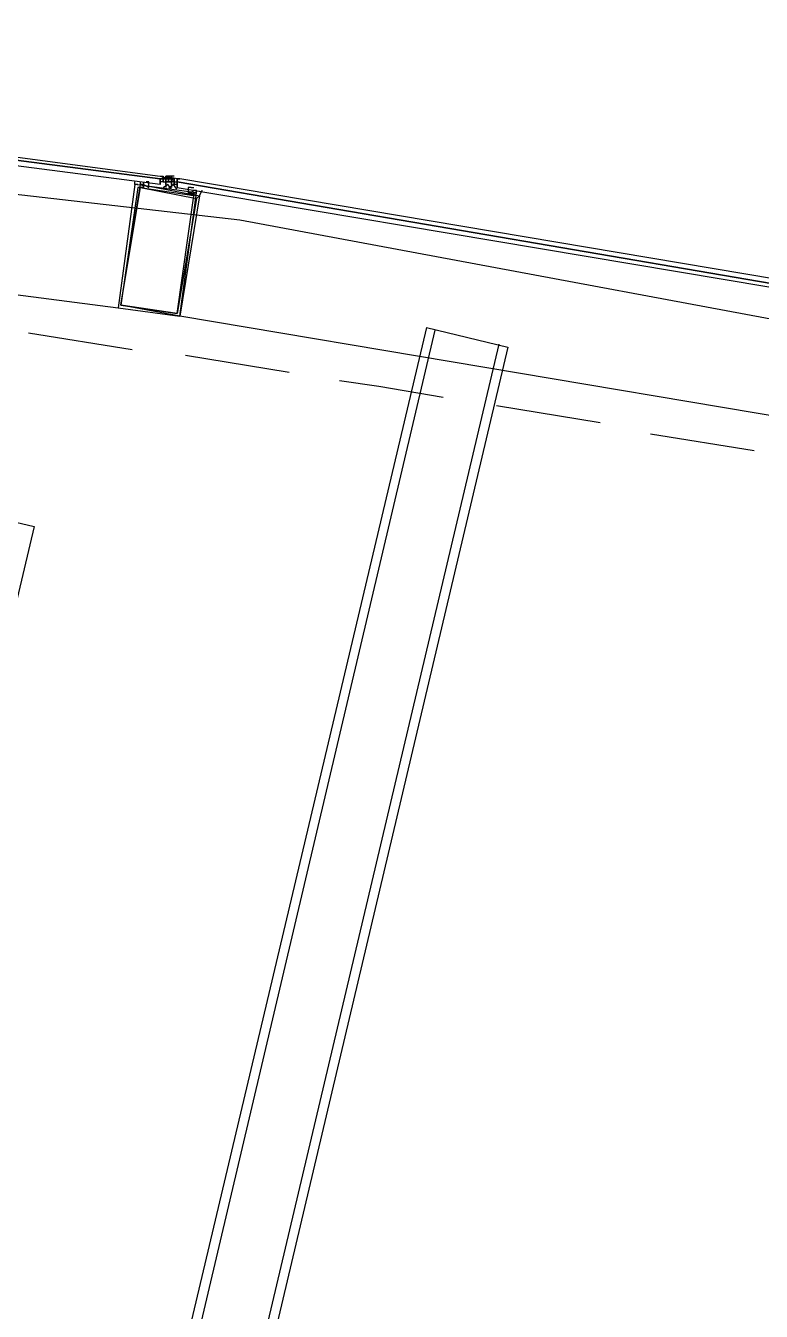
# Model space of a CAD drawing. Header units: feet. Extents: x -84 to 198, y -22 to 181.
# Drawn here: x 103.01 to 106.51, y 147.54 to 153.65 of the extents above; entities that cross this region are included whole.
import ezdxf

# ---------------------------------------------------------------- set-up
doc = ezdxf.new("R2010")
doc.units = ezdxf.units.FT
doc.layers.add('A-AREA-UNIDAD', color=30, linetype='CONTINUOUS')
doc.layers.add('A-LINEA', color=7, linetype='CONTINUOUS')

msp = doc.modelspace()

# ---------------------------------------------------------------- linework, layer by layer
at = {"layer": 'A-AREA-UNIDAD'}
msp.add_lwpolyline([(111.28, 151.3778), (104.032, 152.7289), (95.968, 153.6533), (95.872, 153.1022), (92.4, 153.2622), (92.32, 153.1022), (91.872, 153.0489), (89.408, 142.5422), (94.288, 141.3689), (94.368, 140.3378), (92.128, 138.9333), (92.88, 138.2222), (93.968, 137.8133), (93.968, 136.7822), (93.28, 134.0622), (93.408, 132.7289), (92.992, 131.1289), (92.48, 130.6489), (91.808, 127.6089), (96.288, 126.5778), (96.352, 124.7644)], dxfattribs=at)
at = {"layer": 'A-LINEA'}
for p, q in [((103.56, 152.9244), (103.56, 152.9244)), ((103.56, 152.9111), (103.56, 152.9111)), ((103.56, 152.9111), (103.56, 152.9111)), ((103.5867, 152.9111), (103.5867, 152.9111)), ((103.6533, 152.9244), (103.6533, 152.9244)), ((103.6533, 152.9244), (103.6533, 152.9111)), ((103.6667, 152.9111), (103.6533, 152.9111)), ((103.6533, 152.9111), (103.6533, 152.9111)), ((103.6667, 152.9111), (103.6533, 152.9111)), ((103.6533, 152.8978), (103.6533, 152.8978)), ((103.6533, 152.8978), (103.6533, 152.8978)), ((103.6533, 152.8978), (103.6533, 152.8978)), ((103.6533, 152.8978), (103.6533, 152.8978)), ((103.6533, 152.8978), (103.6533, 152.8978)), ((103.6607, 152.9339), (103.7182, 152.9264)), ((103.6667, 152.9378), (103.6667, 152.9378)), ((103.6667, 152.9378), (103.6667, 152.9378)), ((103.6667, 152.9378), (103.6667, 152.9378)), ((103.6667, 152.9244), (103.6667, 152.9378)), ((103.6667, 152.9378), (103.6667, 152.9378)), ((103.6667, 152.9378), (103.6667, 152.9378)), ((103.6667, 152.9378), (103.6667, 152.9378)), ((103.6667, 152.9378), (103.6667, 152.9378)), ((103.6667, 152.9244), (103.6667, 152.9378)), ((103.6667, 152.9378), (103.6667, 152.9378)), ((103.6667, 152.9378), (103.6667, 152.9378)), ((103.6667, 152.9244), (103.6667, 152.9378)), ((103.6667, 152.9244), (103.6667, 152.9378)), ((103.6667, 152.9378), (103.6667, 152.9378)), ((103.6667, 152.9378), (103.6667, 152.9378)), ((103.6667, 152.9378), (103.6667, 152.9378)), ((103.6667, 152.9378), (103.6667, 152.9378)), ((103.6667, 152.9378), (103.6667, 152.9378)), ((103.6667, 152.9378), (103.6667, 152.9244)), ((103.6667, 152.9378), (103.6667, 152.9378)), ((103.6667, 152.9244), (103.6667, 152.9244)), ((103.6667, 152.9244), (103.6667, 152.9244)), ((103.6667, 152.9244), (103.6667, 152.9244)), ((103.6667, 152.9244), (103.6667, 152.9244)), ((103.6667, 152.9244), (103.6667, 152.9244)), ((103.6667, 152.9244), (103.6667, 152.9244)), ((103.6667, 152.9244), (103.6667, 152.9244)), ((103.6667, 152.9244), (103.6667, 152.9244)), ((103.6667, 152.9244), (103.6667, 152.9244)), ((103.6667, 152.9244), (103.6667, 152.9244)), ((103.6667, 152.9244), (103.6667, 152.9244)), ((103.6667, 152.9244), (103.6667, 152.9244)), ((103.68, 152.9244), (103.6667, 152.9244)), ((103.6667, 152.9244), (103.6667, 152.9244)), ((103.6667, 152.9244), (103.68, 152.9244)), ((103.6667, 152.9244), (103.6667, 152.9244)), ((103.6667, 152.9244), (103.6667, 152.9244)), ((103.6667, 152.9244), (103.6667, 152.9244)), ((103.6667, 152.9244), (103.6667, 152.9244)), ((103.6667, 152.9111), (103.6667, 152.9244)), ((103.6667, 152.9244), (103.6667, 152.9244)), ((103.6667, 152.9244), (103.6667, 152.9244)), ((103.6667, 152.9244), (103.6667, 152.9244)), ((103.6667, 152.9244), (103.6667, 152.9244)), ((103.6667, 152.9111), (103.6667, 152.9111)), ((103.6667, 152.9111), (103.6667, 152.9111)), ((103.6667, 152.9111), (103.6667, 152.9111)), ((103.6667, 152.9111), (103.6667, 152.9111)), ((103.6667, 152.9111), (103.6667, 152.9111)), ((103.6667, 152.9111), (103.6667, 152.9111)), ((103.6667, 152.9111), (103.6667, 152.9111)), ((103.6667, 152.9111), (103.6667, 152.9111)), ((103.6667, 152.9111), (103.68, 152.9111)), ((103.6667, 152.9111), (103.6667, 152.9111)), ((103.6667, 152.9111), (103.6667, 152.9111)), ((103.6667, 152.9111), (103.6667, 152.9111)), ((103.6667, 152.9111), (103.6667, 152.9111)), ((103.6667, 152.9111), (103.6667, 152.9111)), ((103.6667, 152.9111), (103.6667, 152.9111)), ((103.6667, 152.8978), (103.6667, 152.8978)), ((103.68, 152.9378), (103.6933, 152.9378)), ((103.68, 152.9378), (103.6933, 152.9378)), ((103.68, 152.9378), (103.68, 152.9378)), ((103.6933, 152.9378), (103.68, 152.9378)), ((103.68, 152.9378), (103.68, 152.9378)), ((103.68, 152.9378), (103.68, 152.9378)), ((103.68, 152.9378), (103.68, 152.9378)), ((103.68, 152.9378), (103.68, 152.9378)), ((103.68, 152.9378), (103.68, 152.9378)), ((103.68, 152.9378), (103.68, 152.9378)), ((103.68, 152.9378), (103.68, 152.9378)), ((103.68, 152.9378), (103.68, 152.9378)), ((103.68, 152.9244), (103.68, 152.9378)), ((103.68, 152.9244), (103.68, 152.9244)), ((103.68, 152.9244), (103.68, 152.9244)), ((103.68, 152.9111), (103.68, 152.9244)), ((103.68, 152.9244), (103.68, 152.9244)), ((103.68, 152.9244), (103.68, 152.9244)), ((103.68, 152.9244), (103.68, 152.9244)), ((103.68, 152.9244), (103.68, 152.9244)), ((103.68, 152.9244), (103.68, 152.9244)), ((103.6933, 152.9244), (103.68, 152.9244)), ((103.6933, 152.9244), (103.68, 152.9244)), ((103.68, 152.9244), (103.68, 152.9244)), ((103.68, 152.9244), (103.68, 152.9244)), ((103.68, 152.9244), (103.68, 152.9244)), ((103.68, 152.9244), (103.68, 152.9244)), ((103.68, 152.9244), (103.68, 152.9244)), ((103.68, 152.9244), (103.68, 152.9244)), ((103.68, 152.9244), (103.68, 152.9244)), ((103.68, 152.9244), (103.68, 152.9244)), ((103.68, 152.9244), (103.68, 152.9244)), ((103.68, 152.9244), (103.68, 152.9244)), ((103.6933, 152.9244), (103.68, 152.9244)), ((103.68, 152.9244), (103.68, 152.9244)), ((103.68, 152.9244), (103.68, 152.9244)), ((103.68, 152.9244), (103.68, 152.9244)), ((103.68, 152.9244), (103.68, 152.9244)), ((103.68, 152.9244), (103.68, 152.9244)), ((103.68, 152.9111), (103.68, 152.9244)), ((103.68, 152.9244), (103.68, 152.9244)), ((103.68, 152.9244), (103.68, 152.9244)), ((103.68, 152.9244), (103.68, 152.9244)), ((103.68, 152.9244), (103.68, 152.9244)), ((103.68, 152.9244), (103.68, 152.9244)), ((103.6933, 152.9244), (103.68, 152.9244)), ((103.68, 152.9244), (103.68, 152.9244)), ((103.68, 152.9244), (103.68, 152.9244)), ((103.68, 152.9244), (103.68, 152.9244)), ((103.68, 152.9244), (103.68, 152.9244)), ((103.68, 152.9244), (103.6933, 152.9244)), ((103.68, 152.9244), (103.6933, 152.9244)), ((103.68, 152.9244), (103.6933, 152.9244)), ((103.68, 152.9111), (103.68, 152.9111)), ((103.68, 152.9111), (103.6933, 152.9111)), ((103.68, 152.9111), (103.68, 152.9111)), ((103.68, 152.9111), (103.68, 152.9111)), ((103.68, 152.9111), (103.68, 152.9111)), ((103.68, 152.9111), (103.68, 152.9111)), ((103.68, 152.8978), (103.68, 152.9111)), ((103.68, 152.9111), (103.68, 152.9111)), ((103.68, 152.9111), (103.68, 152.9111)), ((103.68, 152.9111), (103.68, 152.8978)), ((103.68, 152.9111), (103.68, 152.8978)), ((103.68, 152.9111), (103.68, 152.9111)), ((103.68, 152.9111), (103.68, 152.9111)), ((103.68, 152.9111), (103.68, 152.9111)), ((103.68, 152.9111), (103.68, 152.9111)), ((103.68, 152.9111), (103.68, 152.9111)), ((103.6933, 152.9111), (103.68, 152.9111)), ((103.68, 152.9111), (103.68, 152.9111)), ((103.68, 152.9111), (103.68, 152.9111)), ((103.68, 152.9111), (103.68, 152.9111)), ((103.68, 152.8978), (103.68, 152.8978)), ((103.68, 152.8978), (103.68, 152.8978)), ((103.68, 152.8978), (103.68, 152.8978)), ((103.68, 152.8978), (103.68, 152.8978)), ((103.68, 152.8978), (103.68, 152.8978)), ((103.68, 152.8978), (103.68, 152.8978)), ((103.6844, 152.9354), (103.7416, 152.9257)), ((103.6933, 152.9378), (103.6933, 152.9378)), ((103.6933, 152.9378), (103.6933, 152.9378)), ((103.6933, 152.9378), (103.6933, 152.9378)), ((103.6933, 152.9378), (103.6933, 152.9378)), ((103.6933, 152.9378), (103.6933, 152.9378)), ((103.6933, 152.9378), (103.6933, 152.9378)), ((103.6933, 152.9378), (103.6933, 152.9378)), ((103.6933, 152.9378), (103.6933, 152.9378)), ((103.6933, 152.9378), (103.6933, 152.9244)), ((103.6933, 152.9378), (103.6933, 152.9378)), ((103.7067, 152.9378), (103.6933, 152.9378)), ((103.6933, 152.9378), (103.6933, 152.9378)), ((103.6933, 152.9244), (103.6933, 152.9378)), ((103.6933, 152.9244), (103.6933, 152.9378)), ((103.6933, 152.9378), (103.6933, 152.9378)), ((103.6933, 152.9378), (103.6933, 152.9378)), ((103.6933, 152.9378), (103.6933, 152.9244)), ((103.6933, 152.9378), (103.6933, 152.9378)), ((103.6933, 152.9378), (103.6933, 152.9244)), ((103.6933, 152.9378), (103.6933, 152.9378)), ((103.6933, 152.9378), (103.6933, 152.9378)), ((103.6933, 152.9378), (103.6933, 152.9244)), ((103.6933, 152.9244), (103.6933, 152.9244)), ((103.6933, 152.9244), (103.6933, 152.9244)), ((103.6933, 152.9244), (103.6933, 152.9244)), ((103.6933, 152.9244), (103.6933, 152.9244)), ((103.6933, 152.9244), (103.6933, 152.9244)), ((103.6933, 152.9244), (103.6933, 152.9244)), ((103.6933, 152.9244), (103.6933, 152.9244)), ((103.6933, 152.9244), (103.6933, 152.9244)), ((103.6933, 152.9244), (103.6933, 152.9244)), ((103.6933, 152.9244), (103.6933, 152.9244)), ((103.6933, 152.9244), (103.6933, 152.9244)), ((103.6933, 152.9244), (103.6933, 152.9244)), ((103.6933, 152.9244), (103.6933, 152.9244)), ((103.6933, 152.9244), (103.6933, 152.9244)), ((103.6933, 152.9244), (103.6933, 152.9244)), ((103.6933, 152.9244), (103.6933, 152.9244)), ((103.6933, 152.9244), (103.6933, 152.9244)), ((103.6933, 152.9244), (103.6933, 152.9244)), ((103.6933, 152.9244), (103.6933, 152.9244)), ((103.6933, 152.9244), (103.6933, 152.9244)), ((103.6933, 152.9244), (103.6933, 152.9111)), ((103.6933, 152.9244), (103.6933, 152.9244)), ((103.6933, 152.9244), (103.6933, 152.9244)), ((103.6933, 152.9244), (103.6933, 152.9244)), ((103.6933, 152.9244), (103.6933, 152.9244)), ((103.6933, 152.9244), (103.6933, 152.9244)), ((103.6933, 152.9244), (103.6933, 152.9244)), ((103.6933, 152.9244), (103.6933, 152.9244)), ((103.6933, 152.9244), (103.6933, 152.9244)), ((103.6933, 152.9111), (103.6933, 152.9244)), ((103.6933, 152.9244), (103.6933, 152.9244)), ((103.6933, 152.9244), (103.6933, 152.9244)), ((103.6933, 152.9244), (103.6933, 152.9244)), ((103.6933, 152.9244), (103.6933, 152.9244)), ((103.6933, 152.9244), (103.6933, 152.9244)), ((103.7067, 152.9244), (103.6933, 152.9244)), ((103.6933, 152.9244), (103.6933, 152.9244)), ((103.7067, 152.9244), (103.6933, 152.9244)), ((103.6933, 152.9244), (103.6933, 152.9244)), ((103.6933, 152.9244), (103.6933, 152.9244)), ((103.6933, 152.9244), (103.6933, 152.9244)), ((103.6933, 152.9244), (103.6933, 152.9244)), ((103.6933, 152.9244), (103.7067, 152.9244)), ((103.6933, 152.9244), (103.6933, 152.9244)), ((103.6933, 152.9244), (103.6933, 152.9244)), ((103.6933, 152.9244), (103.6933, 152.9244)), ((103.6933, 152.9244), (103.6933, 152.9244)), ((103.6933, 152.9244), (103.6933, 152.9244)), ((103.6933, 152.9244), (103.6933, 152.9244)), ((103.6933, 152.9111), (103.6933, 152.9244)), ((103.6933, 152.9111), (103.6933, 152.9111)), ((103.6933, 152.9111), (103.6933, 152.9111)), ((103.6933, 152.9111), (103.6933, 152.9111)), ((103.6933, 152.9111), (103.6933, 152.9111)), ((103.6933, 152.9111), (103.6933, 152.9111)), ((103.6933, 152.9111), (103.6933, 152.9111)), ((103.6933, 152.9111), (103.6933, 152.9111)), ((103.6933, 152.9111), (103.6933, 152.9111)), ((103.6933, 152.9111), (103.6933, 152.9111)), ((103.6933, 152.9111), (103.6933, 152.9111)), ((103.6933, 152.9111), (103.7067, 152.9111)), ((103.6933, 152.9111), (103.6933, 152.9111)), ((103.6933, 152.9111), (103.7067, 152.9111)), ((103.6933, 152.9111), (103.6933, 152.9111)), ((103.6933, 152.9111), (103.6933, 152.9111)), ((103.6933, 152.9111), (103.6933, 152.9111)), ((103.6933, 152.9111), (103.6933, 152.9111)), ((103.6933, 152.9111), (103.6933, 152.9111)), ((103.6933, 152.9111), (103.6933, 152.9111)), ((103.6933, 152.9111), (103.6933, 152.9111)), ((103.6933, 152.9111), (103.6933, 152.9111)), ((103.6933, 152.9111), (103.6933, 152.9111)), ((103.6933, 152.9111), (103.6933, 152.9111)), ((103.6933, 152.9111), (103.6933, 152.9111)), ((103.7067, 152.9111), (103.6933, 152.9111)), ((103.6933, 152.9111), (103.6933, 152.9111)), ((103.6933, 152.9111), (103.6933, 152.9111)), ((103.6933, 152.9111), (103.6933, 152.9111)), ((103.6933, 152.9111), (103.6933, 152.9111)), ((103.6933, 152.9111), (103.6933, 152.9111)), ((103.6933, 152.9111), (103.6933, 152.9111)), ((103.6933, 152.9111), (103.6933, 152.9111)), ((103.6933, 152.9111), (103.6933, 152.9111)), ((103.6933, 152.9111), (103.6933, 152.9111)), ((103.6933, 152.9111), (103.6933, 152.9111)), ((103.6933, 152.9111), (103.6933, 152.9111)), ((103.6933, 152.9111), (103.6933, 152.9111)), ((103.6933, 152.9111), (103.6933, 152.9111)), ((103.6933, 152.9111), (103.6933, 152.9111)), ((103.6933, 152.9111), (103.6933, 152.9111)), ((103.6933, 152.9111), (103.6933, 152.9111)), ((103.6933, 152.9111), (103.6933, 152.9111)), ((103.6933, 152.9111), (103.6933, 152.9111)), ((103.7067, 152.9378), (103.7067, 152.9378)), ((103.7067, 152.9378), (103.7067, 152.9378)), ((103.7067, 152.9378), (103.7067, 152.9378)), ((103.7067, 152.9378), (103.7067, 152.9378)), ((103.7067, 152.9378), (103.7067, 152.9378)), ((103.7067, 152.9244), (103.7067, 152.9378)), ((103.7067, 152.9378), (103.7067, 152.9378)), ((103.7067, 152.9378), (103.7067, 152.9378)), ((103.7067, 152.9378), (103.7067, 152.9378)), ((103.72, 152.9378), (103.7067, 152.9378)), ((103.7067, 152.9244), (103.7067, 152.9244)), ((103.7067, 152.9244), (103.7067, 152.9244)), ((103.7067, 152.9244), (103.7067, 152.9244)), ((103.7067, 152.9244), (103.72, 152.9244)), ((103.7067, 152.9244), (103.7067, 152.9244)), ((103.7067, 152.9244), (103.7067, 152.9244)), ((103.7067, 152.9111), (103.7067, 152.9244)), ((103.7067, 152.9244), (103.7067, 152.9244)), ((103.7067, 152.9244), (103.7067, 152.9244)), ((103.7067, 152.9244), (103.7067, 152.9244)), ((103.7067, 152.9244), (103.72, 152.9244)), ((103.7067, 152.9244), (103.72, 152.9244)), ((103.7067, 152.9244), (103.7067, 152.9244)), ((103.7067, 152.9244), (103.7067, 152.9244)), ((103.7067, 152.9244), (103.7067, 152.9244)), ((103.7067, 152.9244), (103.7067, 152.9244)), ((103.7067, 152.9244), (103.7067, 152.9244)), ((103.7067, 152.9244), (103.7067, 152.9244)), ((103.7067, 152.9244), (103.7067, 152.9244)), ((103.7067, 152.9244), (103.7067, 152.9244)), ((103.7067, 152.9244), (103.7067, 152.9244)), ((103.7067, 152.9244), (103.7067, 152.9244)), ((103.7067, 152.9244), (103.7067, 152.9244)), ((103.7067, 152.9244), (103.7067, 152.9244)), ((103.7067, 152.9244), (103.7067, 152.9244)), ((103.72, 152.9244), (103.7067, 152.9244)), ((103.7067, 152.9244), (103.7067, 152.9244)), ((103.7067, 152.9244), (103.7067, 152.9244)), ((103.7067, 152.9111), (103.7067, 152.9244)), ((103.72, 152.9244), (103.7067, 152.9244)), ((103.7067, 152.9244), (103.7067, 152.9244)), ((103.7067, 152.9244), (103.7067, 152.9244)), ((103.7067, 152.9111), (103.7067, 152.9244)), ((103.7067, 152.9111), (103.7067, 152.9244)), ((103.7067, 152.9244), (103.7067, 152.9244)), ((103.7067, 152.9244), (103.7067, 152.9244)), ((103.7067, 152.9244), (103.7067, 152.9244)), ((103.7067, 152.9111), (103.7067, 152.9244)), ((103.7067, 152.9111), (103.7067, 152.9244)), ((103.7067, 152.9244), (103.7067, 152.9244)), ((103.7067, 152.9244), (103.7067, 152.9244)), ((103.7067, 152.9244), (103.7067, 152.9244)), ((103.7067, 152.9244), (103.7067, 152.9244)), ((103.7067, 152.9244), (103.7067, 152.9244)), ((103.7067, 152.9244), (103.7067, 152.9244)), ((103.7067, 152.9244), (103.7067, 152.9244)), ((103.7067, 152.9244), (103.7067, 152.9244)), ((103.7067, 152.9244), (103.7067, 152.9244)), ((103.7067, 152.9244), (103.7067, 152.9244)), ((103.7067, 152.9244), (103.7067, 152.9244)), ((103.7067, 152.9244), (103.7067, 152.9244)), ((103.7067, 152.9244), (103.7067, 152.9244)), ((103.7067, 152.9244), (103.7067, 152.9244)), ((103.7067, 152.9244), (103.7067, 152.9244)), ((103.7067, 152.9244), (103.7067, 152.9244)), ((103.7067, 152.9244), (103.7067, 152.9244)), ((103.7067, 152.9244), (103.7067, 152.9244)), ((103.7067, 152.9111), (103.7067, 152.9111)), ((103.7067, 152.9111), (103.7067, 152.9111)), ((103.7067, 152.9111), (103.7067, 152.9111)), ((103.7067, 152.9111), (103.7067, 152.9111)), ((103.7067, 152.9111), (103.7067, 152.9111)), ((103.7067, 152.9111), (103.7067, 152.9111)), ((103.7067, 152.9111), (103.7067, 152.9111)), ((103.7067, 152.9111), (103.7067, 152.9111)), ((103.7067, 152.9111), (103.7067, 152.9111)), ((103.7067, 152.9111), (103.7067, 152.9111)), ((103.7067, 152.9111), (103.7067, 152.9111)), ((103.7067, 152.9111), (103.7067, 152.9111)), ((103.7067, 152.9111), (103.7067, 152.9111)), ((103.7067, 152.9111), (103.7067, 152.9111)), ((103.7067, 152.9111), (103.7067, 152.9111)), ((103.7067, 152.9111), (103.7067, 152.9111)), ((103.7067, 152.9111), (103.7067, 152.9111)), ((103.7067, 152.9111), (103.7067, 152.9111)), ((103.7067, 152.9111), (103.7067, 152.9111)), ((103.7067, 152.9111), (103.7067, 152.9111)), ((103.7067, 152.9111), (103.7067, 152.9111)), ((103.7067, 152.9111), (103.7067, 152.9111)), ((103.7067, 152.9111), (103.7067, 152.9111)), ((103.7067, 152.9111), (103.7067, 152.9111)), ((103.7067, 152.9111), (103.7067, 152.9111)), ((103.7067, 152.8978), (103.7067, 152.9111)), ((103.7067, 152.9111), (103.7067, 152.9111)), ((103.7067, 152.9111), (103.7067, 152.9111)), ((103.7067, 152.9111), (103.7067, 152.9111)), ((103.7067, 152.9111), (103.7067, 152.9111)), ((103.7067, 152.9111), (103.7067, 152.9111)), ((103.7067, 152.9111), (103.7067, 152.9111)), ((103.7067, 152.9111), (103.7067, 152.9111)), ((103.7067, 152.9111), (103.7067, 152.9111)), ((103.7067, 152.9111), (103.7067, 152.9111)), ((103.7067, 152.9111), (103.7067, 152.9111)), ((103.7067, 152.9111), (103.7067, 152.9111)), ((103.7067, 152.9111), (103.7067, 152.9111)), ((103.7067, 152.8978), (103.7067, 152.8978)), ((103.7067, 152.8978), (103.7067, 152.8978)), ((103.7067, 152.8978), (103.7067, 152.8978)), ((103.7067, 152.8978), (103.7067, 152.8978)), ((103.7067, 152.8978), (103.7067, 152.8978)), ((103.7067, 152.8978), (103.7067, 152.8978)), ((103.7067, 152.8978), (103.7067, 152.8978)), ((103.7067, 152.8978), (103.7067, 152.8978)), ((103.7067, 152.8978), (103.7067, 152.8978)), ((103.7067, 152.8978), (103.7067, 152.8978)), ((103.7067, 152.8978), (103.7067, 152.8978)), ((103.7067, 152.8978), (103.7067, 152.8978)), ((103.72, 152.9244), (103.72, 152.9244)), ((103.72, 152.9244), (103.72, 152.9244)), ((103.72, 152.9244), (103.72, 152.9244)), ((103.72, 152.9244), (103.72, 152.9244)), ((103.72, 152.9244), (103.72, 152.9244)), ((103.72, 152.9244), (103.72, 152.9244)), ((103.72, 152.9244), (103.72, 152.9244)), ((103.72, 152.9244), (103.72, 152.9244)), ((103.72, 152.9244), (103.72, 152.9244)), ((103.72, 152.9244), (103.72, 152.9244)), ((103.72, 152.9244), (103.72, 152.9244)), ((103.72, 152.9244), (103.72, 152.9244)), ((103.72, 152.9244), (103.72, 152.9244)), ((103.72, 152.9244), (103.72, 152.9244)), ((103.72, 152.9244), (103.72, 152.9111)), ((103.72, 152.9244), (103.72, 152.9244)), ((103.72, 152.9244), (103.72, 152.9244)), ((103.72, 152.9111), (103.72, 152.9111)), ((103.72, 152.9111), (103.72, 152.9111)), ((103.72, 152.9111), (103.72, 152.9111)), ((103.72, 152.9111), (103.7333, 152.9111)), ((103.72, 152.8978), (103.72, 152.9111)), ((103.72, 152.9111), (103.72, 152.9111)), ((103.72, 152.9111), (103.72, 152.9111)), ((103.72, 152.9111), (103.72, 152.9111)), ((103.72, 152.9111), (103.72, 152.9111)), ((103.72, 152.9111), (103.72, 152.9111)), ((103.72, 152.9111), (103.72, 152.9111)), ((103.72, 152.9111), (103.72, 152.9111)), ((103.72, 152.9111), (103.72, 152.8978)), ((103.72, 152.9111), (103.72, 152.9111)), ((103.72, 152.9111), (103.72, 152.9111)), ((103.72, 152.9111), (103.72, 152.9111)), ((103.72, 152.9111), (103.72, 152.9111)), ((103.72, 152.9111), (103.72, 152.9111)), ((103.72, 152.9111), (103.72, 152.9111)), ((103.72, 152.9111), (103.72, 152.9111)), ((103.72, 152.9111), (103.72, 152.9111)), ((103.72, 152.9111), (103.72, 152.9111)), ((103.72, 152.9111), (103.72, 152.9111)), ((103.72, 152.9111), (103.72, 152.9111)), ((103.72, 152.9111), (103.72, 152.9111)), ((103.72, 152.9111), (103.72, 152.9111)), ((103.72, 152.9111), (103.72, 152.9111)), ((103.72, 152.9111), (103.72, 152.9111)), ((103.72, 152.9111), (103.72, 152.9111)), ((103.72, 152.9111), (103.72, 152.9111)), ((103.72, 152.9111), (103.72, 152.9111)), ((103.72, 152.9111), (103.72, 152.9111)), ((103.72, 152.9111), (103.72, 152.9111)), ((103.72, 152.9111), (103.72, 152.9111)), ((103.72, 152.9111), (103.72, 152.9111)), ((103.72, 152.9111), (103.72, 152.9111)), ((103.72, 152.9111), (103.72, 152.9111)), ((103.72, 152.8978), (103.72, 152.8978)), ((103.7333, 152.8978), (103.72, 152.8978)), ((103.72, 152.8978), (103.72, 152.8978)), ((103.72, 152.8978), (103.72, 152.8978)), ((103.7333, 152.9244), (103.7333, 152.9244)), ((103.7333, 152.9244), (103.7333, 152.9244)), ((103.7333, 152.9244), (103.7333, 152.9244)), ((103.7333, 152.9244), (103.7333, 152.9244)), ((103.7333, 152.9244), (103.7333, 152.9244)), ((103.7333, 152.9244), (103.7333, 152.9244)), ((103.7333, 152.9244), (103.7333, 152.9244)), ((103.7333, 152.9244), (103.7333, 152.9244)), ((103.7333, 152.9244), (103.7333, 152.9244)), ((103.7333, 152.9244), (103.7333, 152.9244)), ((103.7333, 152.9244), (103.7333, 152.9244)), ((103.7333, 152.9244), (103.7333, 152.9244)), ((103.7333, 152.9244), (103.7333, 152.9244)), ((103.7333, 152.9111), (103.7333, 152.9244)), ((103.7333, 152.9111), (103.7333, 152.9244)), ((103.7333, 152.9244), (103.7333, 152.9244)), ((103.7333, 152.9244), (103.7333, 152.9244)), ((103.7333, 152.9244), (103.7333, 152.9244)), ((103.7333, 152.9244), (103.7333, 152.9244)), ((103.7333, 152.9244), (103.7333, 152.9244)), ((103.7333, 152.9244), (103.7333, 152.9244)), ((103.7333, 152.9244), (103.7333, 152.9244)), ((103.7333, 152.8978), (103.7333, 152.9111)), ((103.7333, 152.9111), (103.7333, 152.9111)), ((103.7333, 152.9111), (103.7333, 152.9111)), ((103.7333, 152.9111), (103.7333, 152.9111)), ((103.7333, 152.9111), (103.7333, 152.9111)), ((103.7333, 152.9111), (103.7333, 152.9111)), ((103.7333, 152.9111), (103.7333, 152.9111)), ((103.7333, 152.9111), (103.7333, 152.9111)), ((103.7333, 152.9111), (103.7333, 152.9111)), ((103.7333, 152.9111), (103.7333, 152.9111)), ((103.7333, 152.9111), (103.7333, 152.9111)), ((103.7333, 152.9111), (103.7333, 152.9111)), ((103.7333, 152.8978), (103.7333, 152.8978)), ((103.7333, 152.8978), (103.7333, 152.8978)), ((103.7333, 152.8978), (103.7333, 152.8978)), ((103.7333, 152.8978), (103.7333, 152.8978)), ((103.7333, 152.8978), (103.7333, 152.8978)), ((103.7333, 152.8978), (103.7333, 152.8978)), ((103.7333, 152.8978), (103.7333, 152.8978)), ((103.7333, 152.8978), (103.7333, 152.8978)), ((103.7333, 152.8844), (103.7333, 152.8844)), ((103.7333, 152.8844), (103.7333, 152.8844)), ((103.7333, 152.8844), (103.7333, 152.8844)), ((103.7333, 152.8844), (103.7333, 152.8844)), ((103.8267, 152.8844), (103.8267, 152.8844)), ((103.8, 152.8578), (103.8, 152.8444)), ((103.8133, 152.8711), (103.8267, 152.8711)), ((103.8133, 152.8578), (103.8133, 152.8578)), ((103.8267, 152.8711), (103.8267, 152.8711)), ((103.8267, 152.8711), (103.8267, 152.8711)), ((99.7867, 152.7911), (103.4533, 152.3111)), ((107.4, 151.6578), (103.7467, 152.2711)), ((104.92, 152.2178), (101.8933, 139.4311)), ((104.96, 152.2044), (101.9333, 139.3644)), ((103.52, 152.1111), (103.0267, 152.1911)), ((102.2267, 139.2978), (105.2667, 152.1378)), ((104.2667, 152.0044), (103.7733, 152.0844)), ((105.7467, 151.7644), (105.2533, 151.8444)), ((106.48, 151.6311), (105.9867, 151.7111))]:
    msp.add_line(p, q, dxfattribs=at)
for points in [[(99.7467, 153.4578), (103.6533, 152.9378), (103.6667, 152.9378), (103.6667, 152.9244), (103.6533, 152.9244), (99.7467, 153.4311), (99.7467, 153.4578)], [(99.7467, 153.4311), (103.6533, 152.9244), (103.6533, 152.9111), (103.6533, 152.8978), (99.7467, 153.4044), (99.7467, 153.4178), (99.7467, 153.4311)], [(103.4533, 152.3111), (103.7467, 152.2711), (103.8267, 152.8578), (103.5333, 152.8978), (103.4533, 152.3111)], [(103.7467, 152.2711), (103.4667, 152.3244), (103.56, 152.8978), (103.84, 152.8444), (103.7467, 152.2711)], [(103.7333, 152.2844), (103.4667, 152.3244), (103.56, 152.8844), (103.8267, 152.8311), (103.7333, 152.2844)], [(103.4667, 152.3244), (103.7333, 152.2844), (103.8133, 152.8444), (103.5467, 152.8844), (103.4667, 152.3244)], [(103.5467, 152.8978), (103.5333, 152.8978), (103.5333, 152.8978), (103.5333, 152.9111), (103.5333, 152.9111), (103.5333, 152.9111)], [(103.5467, 152.9111), (103.5467, 152.9111), (103.5467, 152.9111)], [(103.5733, 152.9111), (103.5733, 152.9111), (103.5733, 152.9111), (103.5733, 152.8844), (103.5733, 152.8844), (103.56, 152.8844), (103.56, 152.8844), (103.56, 152.8844), (103.56, 152.8844), (103.56, 152.8844), (103.5467, 152.8844), (103.5467, 152.8844), (103.5467, 152.8844), (103.5467, 152.8844), (103.5467, 152.8844), (103.5467, 152.8844), (103.5467, 152.8844)], [(103.5733, 152.8844), (103.5733, 152.8844), (103.5733, 152.8844), (103.5733, 152.8844), (103.5733, 152.8844), (103.5733, 152.8844), (103.5733, 152.8844), (103.56, 152.8844), (103.56, 152.8844), (103.5733, 152.8844), (103.5733, 152.8978), (103.5733, 152.8978), (103.56, 152.8978), (103.56, 152.8978), (103.56, 152.9111), (103.56, 152.9111)], [(103.5733, 152.9111), (103.5733, 152.9111), (103.5733, 152.9111)], [(103.5733, 152.8978), (103.6, 152.8844), (103.6, 152.8844), (103.6, 152.9111), (103.6, 152.9111), (103.5867, 152.9111), (103.5867, 152.9111)], [(103.5733, 152.8978), (103.5733, 152.8844), (103.5733, 152.8844), (103.5733, 152.8844), (103.5733, 152.8844)], [(103.6533, 152.8978), (103.6533, 152.9111), (103.6533, 152.9244), (103.6667, 152.9244), (103.6667, 152.9378)], [(103.6667, 152.9111), (103.6667, 152.9244), (103.6533, 152.9244)], [(103.6667, 152.9111), (103.6667, 152.9111), (103.6533, 152.9111)], [(103.6667, 152.9111), (103.68, 152.9111), (103.68, 152.9244)], [(103.6667, 152.9244), (103.6667, 152.9111), (103.6667, 152.9244)], [(103.7065, 152.8753), (103.6898, 152.8975), (103.667, 152.8816)], [(103.6933, 152.9378), (103.68, 152.9244), (103.68, 152.9111), (103.68, 152.8978), (103.68, 152.8844)], [(103.6933, 152.9244), (103.68, 152.9244), (103.68, 152.9111)], [(103.6933, 152.9244), (103.6933, 152.9244), (103.6933, 152.9378)], [(103.7067, 152.9244), (103.7067, 152.9244), (103.6933, 152.9244), (103.6933, 152.9111), (103.6933, 152.9111)], [(103.6933, 152.9244), (103.6933, 152.9244), (103.7067, 152.9244)], [(103.6933, 152.9244), (103.6933, 152.9244), (103.6933, 152.9111)], [(103.7332, 152.8756), (103.7161, 152.8976), (103.6936, 152.8812)], [(103.72, 152.9378), (103.7067, 152.9378), (103.7067, 152.9244)], [(103.7067, 152.9378), (103.7067, 152.9244), (103.72, 152.9111), (103.7067, 152.9111), (103.7067, 152.8978), (103.7067, 152.8844)], [(103.72, 152.9111), (103.7333, 152.9111), (103.7333, 152.8978)], [(107.6267, 152.2711), (103.7467, 152.9244), (103.7333, 152.9244), (103.7333, 152.9111), (107.6267, 152.2444), (107.6267, 152.2578), (107.6267, 152.2711)], [(103.7333, 152.8844), (103.7333, 152.8978), (103.7333, 152.9111), (103.7333, 152.9244), (103.7467, 152.9244)], [(107.6267, 152.2444), (103.7333, 152.9111), (103.7333, 152.8844), (107.6267, 152.2311), (107.6267, 152.2444)], [(103.8, 152.8844), (103.8, 152.8844), (103.7867, 152.8844), (103.7867, 152.8844), (103.7867, 152.8578), (103.7867, 152.8578), (103.8, 152.8578), (103.8, 152.8578), (103.8, 152.8578), (103.8, 152.8578), (103.8, 152.8444), (103.8, 152.8444)], [(103.8, 152.8844), (103.8133, 152.8844), (103.8133, 152.8844)], [(103.8133, 152.8711), (103.8133, 152.8711), (103.8133, 152.8711), (103.8, 152.8578), (103.8, 152.8578), (103.8267, 152.8444), (103.8267, 152.8444), (103.8267, 152.8444), (103.8267, 152.8444), (103.8267, 152.8444), (103.8267, 152.8444), (103.8267, 152.8444)], [(103.8133, 152.8444), (103.8133, 152.8444), (103.8133, 152.8444), (103.8133, 152.8444), (103.8133, 152.8444), (103.8133, 152.8578), (103.8133, 152.8578), (103.8267, 152.8578), (103.8267, 152.8578), (103.8267, 152.8711), (103.8267, 152.8711)], [(103.8133, 152.8578), (103.8133, 152.8444), (103.8133, 152.8444)], [(103.8267, 152.8311), (103.84, 152.8444), (103.84, 152.8444), (103.84, 152.8444), (103.84, 152.8444), (103.84, 152.8444), (103.84, 152.8444), (103.84, 152.8444), (103.8533, 152.8711), (103.8533, 152.8711), (103.8533, 152.8711)], [(103.84, 152.8711), (103.84, 152.8711), (103.84, 152.8711)], [(104.92, 152.2178), (105.3067, 152.1244), (102.28, 139.3244)], [(105, 151.8844), (104.6933, 151.9378), (104.5067, 151.9644)], [(100.5067, 151.8711), (103.0533, 151.2711), (102.16, 147.4978), (99.6133, 148.1111), (100.5067, 151.8711)]]:
    msp.add_lwpolyline(points, dxfattribs=at)
for points in [[(103.5467, 152.8844), (103.5467, 152.8844), (103.5467, 152.8844), (103.5467, 152.8844)], [(103.8267, 152.8444), (103.8267, 152.8444), (103.8267, 152.8444), (103.8267, 152.8444)]]:
    msp.add_lwpolyline(points, close=True, dxfattribs=at)

doc.saveas('drawing.dxf')
